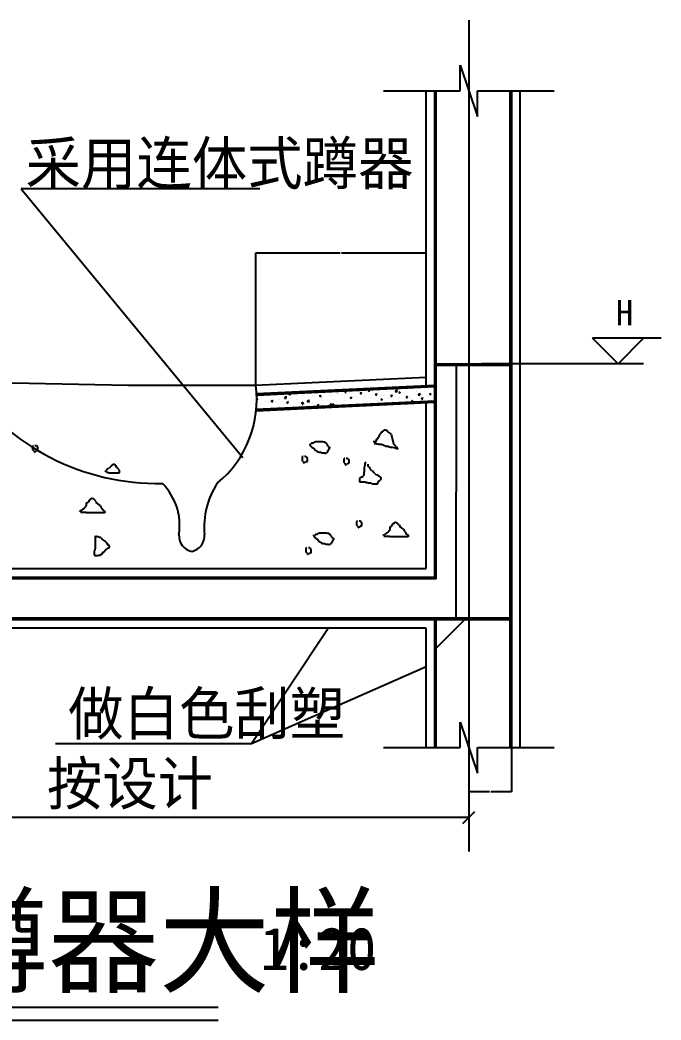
# Model space of a CAD drawing. Header units: metres. Extents: x -1619 to 1651, y 251 to 2895.
# Drawn here: x 147 to 1651, y 251 to 2596 of the extents above; entities that cross this region are included whole.
import ezdxf

# ---------------------------------------------------------------- set-up
doc = ezdxf.new("R2010")
doc.units = ezdxf.units.M
for name, color, linetype in [('DOTE', 1, 'Continuous'), ('PUB_DIM', 3, 'Continuous'), ('PUB_TEXT', 7, 'Continuous'), ('PUB_WALL', 255, 'Continuous'), ('S_FLOOR', 2, 'Continuous'), ('S_SURFACE', 6, 'Continuous'), ('S_WALL', 255, 'Continuous')]:
    doc.layers.add(name, color=color, linetype=linetype)
doc.dimstyles.get("Standard").update_dxf_attribs({"dimtxt": 2.5, "dimasz": 2.5, "dimexe": 1.25, "dimexo": 0.625, "dimtad": 1, "dimcen": 2.5, "dimazin": 3, "dimtfac": 1, "dimtmove": 0, "dimatfit": 3})

# ---------------------------------------------------------------- blocks, each defined once
blk = doc.blocks.new('_DIMX')
blk.add_lwpolyline([(-70, -70), (70, 70)])
blk = doc.blocks.new('*D2')
for p, q in [((1170, 1790), (1170, 1490)), ((1169.75, 1490), (1169.5, 1490)), ((1170, 1190), (1170, 1490)), ((1170, 1490), (1170, 1490)), ((1170.25, 1490), (1170.5, 1490))]:
    blk.add_line(p, q)
at = {"layer": 'Defpoints'}
for p in [(1170, 1790), (1170, 1490), (1170, 1190)]:
    blk.add_point(p, dxfattribs=at)
at = {"layer": 'PUB_DIM', "insert": (1170, 1491.125), "char_height": 1, "attachment_point": 5}
blk.add_mtext('按设计', dxfattribs=at)
blk = doc.blocks.new('*D4')
for p, q in [((1200, 916.13), (1200, 786.13)), ((1300, 916.13), (1300, 786.13)), ((1248.5, 786.13), (1199.75, 786.13)), ((1300.25, 786.13), (1251.5, 786.13))]:
    blk.add_line(p, q)
at = {"layer": 'Defpoints'}
for p in [(1200, 916.13), (1300, 916.13), (1300, 786.13)]:
    blk.add_point(p, dxfattribs=at)
at = {"layer": 'PUB_DIM', "insert": (1250, 786.13), "char_height": 1, "attachment_point": 5}
blk.add_mtext('100', dxfattribs=at)
blk = doc.blocks.new('*D6')
for p, q in [((700, 1740), (700, 2050.02)), ((700.25, 2050.02), (898.5, 2050.02)), ((901.5, 2050.02), (1099.75, 2050.02)), ((1100, 1740), (1100, 2050.02))]:
    blk.add_line(p, q)
at = {"layer": 'Defpoints'}
for p in [(700, 2050.02), (700, 1740), (1100, 1740)]:
    blk.add_point(p, dxfattribs=at)
at = {"layer": 'PUB_DIM', "insert": (900, 2050.02), "char_height": 1, "attachment_point": 5}
blk.add_mtext('300', dxfattribs=at)

msp = doc.modelspace()

# ---------------------------------------------------------------- hatches: boundary and pattern name
at = {"layer": 'S_SURFACE'}
h = msp.add_hatch(dxfattribs=at)
h.set_pattern_fill('ANSI31', scale=300)
h.paths.add_polyline_path([(1297, 2430), (1220, 2430), (1220, 2370), (1200, 2430), (1200, 1790), (1297, 1790)])
h.paths.add_polyline_path([(1123, 1790), (1200, 1790), (1200, 2430), (1180, 2490), (1180, 2430), (1123, 2430)])
h.paths.add_polyline_path([(1123, 890), (1180, 890), (1180, 950), (1200, 890), (1200, 1190), (1123, 1190)])
h.paths.add_polyline_path([(1297, 1190), (1200, 1190), (1200, 890), (1220, 830), (1220, 890), (1297, 890)])

# ---------------------------------------------------------------- linework, layer by layer
msp.add_line((1199.8, 726.13), (-639.8, 726.13))
for points in [[(-38.29, 281.71), (611.84, 281.71)], [(-38.29, 251.43), (611.84, 251.43)]]:
    msp.add_lwpolyline(points)
at = {"layer": 'DOTE'}
msp.add_line((1200, 2596.13), (1200, 646.13), dxfattribs=at)
at = {"layer": 'PUB_DIM'}
for p, q in [((1650.86, 1850), (1490, 1850)), ((1550, 1790), (1490, 1850)), ((1610, 1850), (1550, 1790)), ((1610, 1790), (1230, 1790))]:
    msp.add_line(p, q, dxfattribs=at)
at = {"layer": 'PUB_WALL'}
for points in [[(1123.5, 1790), (1123.5, 2430)], [(1296.5, 2430), (1296.5, 1790)], [(-936.46, 1286.5), (-696.5, 1286.5), (-696.5, 1736.5), (-583.5, 1736.5), (-583.5, 1286.5), (1123.5, 1286.5), (1123.5, 1786.5), (1296.5, 1786.5), (1296.5, 1193.5), (-936.46, 1193.5)], [(702.06, 1716.59), (1120.17, 1736.5)], [(700.78, 1683.5), (1119.83, 1703.45)], [(1123.5, 890), (1123.5, 1190)], [(1296.5, 1190), (1296.5, 890)]]:
    msp.add_lwpolyline(points, dxfattribs=at)
at = {"layer": 'S_FLOOR'}
for p, q in [((1120, 1290), (1120, 1790)), ((1120, 1790), (1300, 1790)), ((1300, 1790), (1300, 1190)), ((701.89, 1720.09), (1120, 1740)), ((700.95, 1680), (1120, 1699.95)), ((-580, 1290), (1120, 1290)), ((1300, 1190), (-700, 1190))]:
    msp.add_line(p, q, dxfattribs=at)
at = {"layer": 'S_SURFACE'}
for p, q in [((1180, 2430), (1180, 2490)), ((1180, 2490), (1220, 2370)), ((1000, 2430), (1180, 2430)), ((1100, 1759.07), (1100, 2430)), ((1220, 2370), (1220, 2430)), ((1220, 2430), (1400, 2430)), ((1320, 2430), (1320, 890)), ((150, 2200), (670, 1570)), ((710, 2200), (150, 2200)), ((-579.59, 1760), (400.41, 1740)), ((699.05, 1739.98), (1100, 1759.07)), ((400, 1740), (700, 1740)), ((1078.74, 1738.04), (1080.04, 1737.16)), ((1080.06, 1737.16), (1080.38, 1738.11)), ((1113.7, 1737.95), (1113.7, 1737.95)), ((1115.19, 1737.85), (1115.19, 1737.85)), ((705.18, 1715.69), (705.18, 1715.69)), ((713.74, 1714.05), (713.74, 1714.05)), ((714.02, 1718.07), (716.63, 1720.79)), ((714.02, 1718.07), (718.47, 1717.38)), ((718.49, 1717.38), (718.08, 1720.86)), ((726.26, 1715.7), (726.26, 1715.7)), ((730.44, 1718.89), (730.44, 1718.89)), ((742.32, 1721.38), (742.32, 1721.38)), ((745.2, 1718.19), (745.2, 1718.19)), ((756.4, 1722.64), (756.4, 1722.64)), ((767.38, 1709.8), (771.28, 1713.85)), ((769.01, 1720.25), (769.01, 1720.25)), ((771.85, 1709.11), (771.3, 1713.86)), ((776.78, 1722.35), (776.78, 1722.35)), ((777.96, 1718.6), (781.46, 1719.94)), ((777.96, 1718.6), (780.45, 1716.92)), ((780.47, 1716.92), (781.48, 1719.95)), ((789.29, 1724), (789.29, 1724)), ((795.7, 1719.12), (795.7, 1719.12)), ((806.72, 1712.72), (806.72, 1712.72)), ((811.85, 1724.71), (811.85, 1724.71)), ((812.72, 1715.66), (812.72, 1715.66)), ((822.39, 1717.99), (822.39, 1717.99)), ((832.69, 1716.46), (832.69, 1716.46)), ((838.54, 1723.58), (838.54, 1723.58)), ((839.17, 1712.58), (839.17, 1712.58)), ((841.87, 1720.66), (841.87, 1720.66)), ((849.08, 1716.86), (849.08, 1716.86)), ((849.82, 1714.59), (853.32, 1715.94)), ((849.82, 1714.59), (852.3, 1712.91)), ((852.32, 1712.92), (853.34, 1715.94)), ((858.11, 1715.07), (858.11, 1715.07)), ((858.37, 1719.98), (858.37, 1719.98)), ((865.23, 1722.45), (865.23, 1722.45)), ((871.03, 1725.67), (871.03, 1725.67)), ((873.54, 1727.02), (874.63, 1728.32)), ((873.54, 1727.02), (876.53, 1726.76)), ((875.77, 1715.74), (875.77, 1715.74)), ((876.55, 1726.77), (876.25, 1728.39)), ((883.01, 1714.69), (883.01, 1714.69)), ((883.62, 1723.19), (883.62, 1723.19)), ((889.68, 1719.23), (889.68, 1719.23)), ((891.92, 1721.33), (891.92, 1721.33)), ((894.02, 1729.24), (894.32, 1729.04)), ((894.34, 1729.05), (894.41, 1729.26)), ((902.2, 1720.87), (902.2, 1720.87)), ((902.46, 1714.61), (902.46, 1714.61)), ((909.4, 1723.89), (911.82, 1726.76)), ((909.4, 1723.89), (912.39, 1723.63)), ((909.59, 1726.93), (909.59, 1726.93)), ((912.41, 1723.63), (911.84, 1726.76)), ((912.17, 1719.69), (912.17, 1719.69)), ((918.61, 1720.2), (918.61, 1720.2)), ((921.14, 1723.37), (921.14, 1723.37)), ((921.67, 1710.59), (925.17, 1711.93)), ((924.18, 1708.92), (925.19, 1711.94)), ((929.16, 1713.48), (929.16, 1713.48)), ((934.65, 1713.81), (934.65, 1713.81)), ((935.26, 1730.45), (935.26, 1730.45)), ((941.33, 1724.7), (941.33, 1724.7)), ((945.27, 1720.75), (947.68, 1723.62)), ((945.27, 1720.75), (948.26, 1720.49)), ((945.3, 1719.07), (945.3, 1719.07)), ((948.28, 1720.49), (947.7, 1723.63)), ((952.72, 1727.52), (952.72, 1727.52)), ((955.85, 1712.35), (955.85, 1712.35)), ((959.91, 1717.01), (959.91, 1717.01)), ((963.68, 1726.71), (967.19, 1728.06)), ((963.68, 1726.71), (966.17, 1725.04)), ((965.23, 1729.17), (965.23, 1729.17)), ((966.19, 1725.04), (967.21, 1728.06)), ((970.49, 1729.7), (970.49, 1729.7)), ((971.02, 1711.94), (971.02, 1711.94)), ((972, 1717.94), (972, 1717.94)), ((977.24, 1733.2), (978.65, 1732.98)), ((978.67, 1732.99), (978.63, 1733.27)), ((981.13, 1717.61), (983.54, 1720.48)), ((981.13, 1717.61), (984.12, 1717.35)), ((984.14, 1717.36), (983.56, 1720.49)), ((984.17, 1731.66), (984.17, 1731.66)), ((985.88, 1720.76), (985.88, 1720.76)), ((989.59, 1712.21), (989.59, 1712.21)), ((998.69, 1716.81), (998.69, 1716.81)), ((1002.59, 1716.1), (1002.59, 1716.1)), ((1011.55, 1724.28), (1011.55, 1724.28)), ((1015.11, 1717.75), (1015.11, 1717.75)), ((1016.99, 1714.47), (1019.4, 1717.35)), ((1016.99, 1714.47), (1019.98, 1714.21)), ((1018.75, 1717.21), (1018.75, 1717.21)), ((1020, 1714.22), (1019.42, 1717.35)), ((1025.38, 1715.69), (1025.38, 1715.69)), ((1027.56, 1725.4), (1031.46, 1729.46)), ((1027.56, 1725.4), (1032.01, 1724.71)), ((1032.03, 1724.71), (1031.48, 1729.46)), ((1034.05, 1720.24), (1034.05, 1720.24)), ((1035.54, 1722.71), (1039.04, 1724.05)), ((1035.54, 1722.71), (1038.03, 1721.03)), ((1036.81, 1727.48), (1036.81, 1727.48)), ((1038.05, 1721.04), (1039.06, 1724.06)), ((1047.91, 1722.22), (1047.91, 1722.22)), ((1052.07, 1714.56), (1052.07, 1714.56)), ((1052.86, 1711.34), (1055.27, 1714.21)), ((1055.87, 1711.08), (1055.29, 1714.21)), ((1062.17, 1714.59), (1062.17, 1714.59)), ((1062.77, 1731.23), (1062.77, 1731.23)), ((1065.62, 1724.4), (1065.62, 1724.4)), ((1077.07, 1727.22), (1077.07, 1727.22)), ((1078.14, 1726.05), (1078.14, 1726.05)), ((1078.76, 1713.43), (1078.76, 1713.43)), ((1080.92, 1717.12), (1084.82, 1721.18)), ((1080.92, 1717.12), (1085.37, 1716.43)), ((1085.39, 1716.43), (1084.84, 1721.18)), ((1087.84, 1718.11), (1087.84, 1718.11)), ((1088.45, 1734.75), (1088.45, 1734.75)), ((1097.08, 1728.54), (1097.08, 1728.54)), ((1105.45, 1712.3), (1105.45, 1712.3)), ((1106.23, 1732.23), (1106.23, 1732.23)), ((1107.4, 1718.71), (1110.9, 1720.05)), ((1107.4, 1718.71), (1109.88, 1717.03)), ((1109.9, 1717.03), (1110.92, 1720.06)), ((1113.09, 1721.31), (1113.09, 1721.31)), ((1115.5, 1712.98), (1115.5, 1712.98)), ((702.28, 1706.43), (703.57, 1707.98)), ((702.28, 1705.01), (704.15, 1704.84)), ((704.17, 1704.85), (703.59, 1707.98)), ((704.57, 1699.04), (704.57, 1699.04)), ((713.11, 1695.98), (713.11, 1695.98)), ((721.83, 1702.68), (721.83, 1702.68)), ((725.24, 1700.64), (725.24, 1700.64)), ((729.83, 1702.25), (729.83, 1702.25)), ((732.04, 1698.47), (732.04, 1698.47)), ((735.95, 1702.47), (739.45, 1703.81)), ((735.95, 1702.47), (738.44, 1700.79)), ((737.03, 1701.97), (739.44, 1704.84)), ((737.03, 1701.97), (740.02, 1701.7)), ((737.22, 1689.66), (737.22, 1689.66)), ((738.46, 1700.8), (739.47, 1703.82)), ((740.04, 1701.71), (739.46, 1704.84)), ((748.52, 1701.55), (748.52, 1701.55)), ((754.4, 1705.65), (754.4, 1705.65)), ((755.19, 1689.35), (755.19, 1689.35)), ((755.8, 1705.99), (755.8, 1705.99)), ((763.62, 1702.63), (763.62, 1702.63)), ((766.38, 1694.67), (766.38, 1694.67)), ((767.38, 1709.8), (771.83, 1709.11)), ((772.89, 1698.83), (775.3, 1701.7)), ((772.89, 1698.83), (775.88, 1698.57)), ((775.21, 1700.42), (775.21, 1700.42)), ((775.9, 1698.57), (775.32, 1701.71)), ((776.14, 1704.28), (776.14, 1704.28)), ((780.86, 1692.87), (780.86, 1692.87)), ((781.47, 1709.51), (781.47, 1709.51)), ((783.56, 1710.65), (783.56, 1710.65)), ((795.08, 1706.77), (795.08, 1706.77)), ((795.54, 1699.67), (795.54, 1699.67)), ((801.9, 1699.29), (801.9, 1699.29)), ((806.12, 1696.07), (806.12, 1696.07)), ((807.81, 1698.47), (811.31, 1699.81)), ((807.81, 1698.47), (810.29, 1696.79)), ((808.75, 1695.69), (811.16, 1698.56)), ((808.75, 1695.69), (811.74, 1695.43)), ((810.31, 1696.79), (811.33, 1699.82)), ((811.76, 1695.43), (811.18, 1698.57)), ((813.5, 1691.21), (813.5, 1691.21)), ((820.74, 1701.52), (824.64, 1705.58)), ((820.74, 1701.52), (825.19, 1700.83)), ((825.21, 1700.83), (824.66, 1705.58)), ((824.7, 1704.68), (824.7, 1704.68)), ((826.02, 1692.85), (826.02, 1692.85)), ((826.65, 1710.93), (826.65, 1710.93)), ((828.59, 1698.17), (828.59, 1698.17)), ((832.09, 1699.82), (832.09, 1699.82)), ((844.62, 1692.55), (847.03, 1695.42)), ((844.62, 1692.55), (847.6, 1692.29)), ((844.95, 1695.35), (844.95, 1695.35)), ((847.62, 1692.3), (847.05, 1695.43)), ((853.86, 1709.68), (853.86, 1709.68)), ((855.28, 1697.04), (855.28, 1697.04)), ((857.76, 1703.34), (857.76, 1703.34)), ((872.95, 1692.19), (872.95, 1692.19)), ((874.11, 1693.24), (878, 1697.3)), ((874.11, 1693.24), (878.55, 1692.55)), ((876.53, 1699.51), (876.53, 1699.51)), ((878.57, 1692.56), (878.02, 1697.3)), ((879.66, 1694.46), (883.16, 1695.81)), ((879.66, 1694.46), (882.15, 1692.78)), ((880.48, 1689.41), (882.89, 1692.29)), ((880.48, 1689.41), (883.47, 1689.15)), ((881.97, 1695.91), (881.97, 1695.91)), ((882.17, 1692.79), (883.18, 1695.81)), ((882.4, 1689.9), (882.4, 1689.9)), ((883.49, 1689.16), (882.91, 1692.29)), ((883.01, 1706.54), (883.01, 1706.54)), ((889.05, 1701.15), (889.05, 1701.15)), ((902.11, 1697.19), (902.11, 1697.19)), ((907.98, 1703.65), (907.98, 1703.65)), ((908.37, 1693.65), (908.37, 1693.65)), ((908.67, 1694.78), (908.67, 1694.78)), ((908.98, 1710.29), (908.98, 1710.29)), ((921.67, 1710.59), (924.16, 1708.91)), ((931.27, 1702.2), (931.27, 1702.2)), ((934.05, 1697.17), (934.05, 1697.17)), ((935.36, 1693.65), (935.36, 1693.65)), ((939.56, 1707.8), (939.56, 1707.8)), ((952.08, 1709.45), (952.08, 1709.45)), ((959.3, 1700.37), (959.3, 1700.37)), ((960.43, 1707.2), (960.43, 1707.2)), ((962.05, 1692.53), (962.05, 1692.53)), ((982.54, 1711.23), (982.54, 1711.23)), ((985.27, 1704.12), (985.27, 1704.12)), ((989.44, 1696.38), (989.44, 1696.38)), ((993.53, 1706.58), (997.03, 1707.93)), ((993.53, 1706.58), (996.02, 1704.91)), ((996.04, 1704.91), (997.05, 1707.93)), ((1001.96, 1698.03), (1001.96, 1698.03)), ((1009.23, 1710.1), (1009.23, 1710.1)), ((1010.94, 1707.64), (1010.94, 1707.64)), ((1020.89, 1700.52), (1020.89, 1700.52)), ((1035.92, 1708.97), (1035.92, 1708.97)), ((1036.2, 1710.84), (1036.2, 1710.84)), ((1052.47, 1704.68), (1052.47, 1704.68)), ((1052.86, 1711.34), (1055.85, 1711.07)), ((1061.56, 1697.94), (1061.56, 1697.94)), ((1062.61, 1707.84), (1062.61, 1707.84)), ((1064.99, 1706.33), (1064.99, 1706.33)), ((1065.39, 1702.58), (1068.89, 1703.92)), ((1065.39, 1702.58), (1067.87, 1700.9)), ((1067.89, 1700.91), (1068.91, 1703.93)), ((1083.92, 1708.82), (1083.92, 1708.82)), ((1087.23, 1701.46), (1087.23, 1701.46)), ((1088.72, 1708.2), (1091.13, 1711.07)), ((1088.72, 1708.2), (1091.71, 1707.94)), ((1089.3, 1706.72), (1089.3, 1706.72)), ((1091.73, 1707.94), (1091.15, 1711.08)), ((1100, 1310), (1100, 1698.75)), ((1104.16, 1702.39), (1104.16, 1702.39)), ((1112.49, 1704.66), (1112.49, 1704.66)), ((1115.99, 1705.59), (1115.99, 1705.59)), ((703.96, 1682.4), (703.96, 1682.4)), ((708.06, 1684.66), (708.06, 1684.66)), ((729.22, 1685.6), (729.22, 1685.6)), ((750.47, 1682.91), (750.47, 1682.91)), ((762.99, 1684.56), (762.99, 1684.56)), ((768.02, 1683.19), (769.3, 1683.68)), ((769.17, 1683.25), (769.32, 1683.69)), ((781.92, 1687.05), (781.92, 1687.05)), ((843.79, 1687.18), (843.79, 1687.18)), ((987.31, 1617.29), (989.55, 1620.65)), ((989.55, 1620.65), (991.79, 1625.13)), ((996.28, 1629.62), (991.79, 1625.13)), ((996.28, 1629.62), (997.4, 1631.86)), ((997.4, 1631.86), (999.64, 1632.98)), ((1001.89, 1635.22), (999.64, 1632.98)), ((1001.89, 1635.22), (1004.13, 1635.22)), ((1004.13, 1635.22), (1005.25, 1634.1)), ((1005.25, 1634.1), (1007.49, 1634.1)), ((1007.49, 1634.1), (1008.61, 1631.86)), ((1008.61, 1631.86), (1010.86, 1629.62)), ((1010.86, 1629.62), (1017.58, 1625.13)), ((1017.58, 1625.13), (1023.19, 1602.72)), ((177.7, 1597.97), (176.58, 1595.73)), ((176.58, 1595.73), (176.58, 1589.01)), ((178.82, 1597.97), (177.7, 1597.97)), ((185.55, 1597.97), (182.19, 1597.97)), ((185.55, 1596.85), (185.55, 1597.97)), ((186.67, 1596.85), (185.55, 1596.85)), ((187.79, 1595.73), (186.67, 1596.85)), ((188.92, 1593.49), (187.79, 1595.73)), ((826.98, 1602.72), (826.98, 1600.48)), ((826.98, 1600.48), (828.1, 1599.36)), ((828.1, 1599.36), (829.22, 1597.11)), ((829.22, 1597.11), (831.46, 1594.87)), ((834.82, 1603.84), (830.34, 1603.84)), ((830.34, 1603.84), (830.34, 1601.6)), ((831.46, 1594.87), (837.07, 1591.51)), ((834.82, 1603.84), (837.07, 1606.08)), ((839.31, 1606.08), (837.07, 1606.08)), ((840.43, 1607.2), (839.31, 1606.08)), ((857.25, 1607.2), (840.43, 1607.2)), ((860.61, 1606.08), (857.25, 1607.2)), ((862.85, 1606.08), (860.61, 1606.08)), ((863.98, 1603.84), (862.85, 1606.08)), ((866.22, 1603.84), (863.98, 1603.84)), ((866.22, 1602.72), (866.22, 1603.84)), ((867.34, 1601.6), (866.22, 1602.72)), ((867.34, 1600.48), (867.34, 1601.6)), ((867.34, 1600.48), (869.58, 1598.24)), ((869.58, 1597.11), (869.58, 1598.24)), ((869.58, 1597.11), (871.82, 1594.87)), ((872.95, 1594.87), (871.82, 1594.87)), ((872.95, 1594.87), (874.07, 1593.75)), ((977.22, 1609.44), (977.22, 1607.2)), ((977.22, 1607.2), (978.34, 1606.08)), ((978.34, 1606.08), (981.7, 1606.08)), ((982.83, 1602.72), (978.34, 1602.72)), ((978.34, 1602.72), (978.34, 1601.6)), ((981.7, 1606.08), (982.83, 1610.56)), ((982.83, 1610.56), (985.07, 1613.93)), ((983.95, 1601.6), (982.83, 1602.72)), ((987.31, 1601.6), (983.95, 1601.6)), ((985.07, 1613.93), (986.19, 1615.05)), ((986.19, 1615.05), (987.31, 1617.29)), ((988.43, 1600.48), (987.31, 1601.6)), ((996.28, 1600.48), (988.43, 1600.48)), ((997.4, 1599.36), (996.28, 1600.48)), ((1000.76, 1599.36), (997.4, 1599.36)), ((1000.76, 1599.36), (1007.49, 1595.99)), ((1011.98, 1595.99), (1007.49, 1595.99)), ((1013.1, 1594.87), (1011.98, 1595.99)), ((1016.46, 1593.75), (1013.1, 1594.87)), ((1029.92, 1595.99), (1023.19, 1602.72)), ((1029.92, 1595.99), (1032.16, 1591.51)), ((178.82, 1586.77), (176.58, 1589.01)), ((178.82, 1586.77), (178.82, 1585.64)), ((178.82, 1585.64), (179.95, 1584.52)), ((179.95, 1584.52), (179.95, 1583.4)), ((179.95, 1583.4), (181.07, 1583.4)), ((181.07, 1583.4), (182.19, 1584.52)), ((182.19, 1584.52), (184.43, 1584.52)), ((186.67, 1586.77), (184.43, 1584.52)), ((186.67, 1586.77), (188.92, 1586.77)), ((188.92, 1586.77), (188.92, 1593.49)), ((810.16, 1572.46), (809.04, 1570.22)), ((811.28, 1572.46), (810.16, 1572.46)), ((818.01, 1572.46), (814.64, 1572.46)), ((818.01, 1571.34), (818.01, 1572.46)), ((819.13, 1571.34), (818.01, 1571.34)), ((820.25, 1570.22), (819.13, 1571.34)), ((837.07, 1591.51), (840.43, 1587.03)), ((840.43, 1587.03), (843.79, 1585.91)), ((843.79, 1585.91), (844.92, 1583.66)), ((844.92, 1583.66), (847.16, 1583.66)), ((847.16, 1583.66), (849.4, 1582.54)), ((849.4, 1582.54), (852.76, 1582.54)), ((852.76, 1582.54), (856.13, 1581.42)), ((856.13, 1581.42), (861.73, 1581.42)), ((861.73, 1581.42), (862.85, 1580.3)), ((862.85, 1580.3), (865.1, 1580.3)), ((867.34, 1582.54), (865.1, 1580.3)), ((867.34, 1582.54), (869.58, 1583.66)), ((871.82, 1590.39), (869.58, 1585.91)), ((869.58, 1583.66), (869.58, 1585.91)), ((871.82, 1590.39), (872.95, 1591.51)), ((872.95, 1591.51), (874.07, 1591.51)), ((874.07, 1591.51), (874.07, 1593.75)), ((1020.95, 1593.75), (1016.46, 1593.75)), ((1025.43, 1592.63), (1020.95, 1593.75)), ((1028.8, 1591.51), (1025.43, 1592.63)), ((1031.04, 1591.51), (1028.8, 1591.51)), ((1033.28, 1590.39), (1031.04, 1591.51)), ((1032.16, 1591.51), (1034.4, 1590.39)), ((1034.4, 1590.39), (1033.28, 1590.39)), ((361.73, 1551.16), (356.12, 1545.56)), ((361.73, 1551.16), (363.97, 1552.28)), ((363.97, 1552.28), (365.09, 1554.52)), ((365.09, 1554.52), (369.58, 1554.52)), ((369.58, 1554.52), (369.58, 1553.4)), ((371.82, 1551.16), (369.58, 1553.4)), ((374.06, 1546.68), (371.82, 1551.16)), ((809.04, 1570.22), (809.04, 1563.49)), ((811.28, 1561.25), (809.04, 1563.49)), ((811.28, 1561.25), (811.28, 1560.13)), ((811.28, 1560.13), (812.4, 1559.01)), ((812.4, 1559.01), (812.4, 1557.89)), ((812.4, 1557.89), (813.52, 1557.89)), ((813.52, 1557.89), (814.64, 1559.01)), ((814.64, 1559.01), (816.88, 1559.01)), ((819.13, 1561.25), (816.88, 1559.01)), ((819.13, 1561.25), (821.37, 1561.25)), ((821.37, 1567.97), (820.25, 1570.22)), ((821.37, 1561.25), (821.37, 1567.97)), ((907.7, 1567.97), (906.58, 1565.73)), ((906.58, 1565.73), (906.58, 1559.01)), ((908.82, 1556.77), (906.58, 1559.01)), ((908.82, 1567.97), (907.7, 1567.97)), ((908.82, 1556.77), (908.82, 1555.64)), ((908.82, 1555.64), (909.95, 1554.52)), ((909.95, 1554.52), (909.95, 1553.4)), ((909.95, 1553.4), (911.07, 1553.4)), ((911.07, 1553.4), (912.19, 1554.52)), ((915.55, 1567.97), (912.19, 1567.97)), ((912.19, 1554.52), (914.43, 1554.52)), ((916.67, 1556.77), (914.43, 1554.52)), ((915.55, 1566.85), (915.55, 1567.97)), ((916.67, 1566.85), (915.55, 1566.85)), ((917.79, 1565.73), (916.67, 1566.85)), ((916.67, 1556.77), (918.92, 1556.77)), ((918.92, 1563.49), (917.79, 1565.73)), ((918.92, 1556.77), (918.92, 1563.49)), ((955.92, 1551.16), (954.79, 1548.92)), ((954.79, 1548.92), (954.79, 1537.71)), ((957.04, 1557.89), (955.92, 1555.64)), ((955.92, 1555.64), (955.92, 1551.16)), ((957.04, 1557.89), (959.28, 1560.13)), ((963.76, 1548.92), (963.76, 1554.52)), ((964.89, 1548.92), (963.76, 1548.92)), ((966.01, 1547.8), (964.89, 1548.92)), ((966.01, 1546.68), (966.01, 1547.8)), ((348.28, 1537.71), (347.16, 1538.83)), ((348.28, 1536.59), (348.28, 1537.71)), ((349.4, 1536.59), (348.28, 1536.59)), ((350.52, 1535.47), (349.4, 1536.59)), ((350.52, 1541.07), (351.64, 1543.32)), ((350.52, 1539.95), (350.52, 1541.07)), ((352.76, 1535.47), (350.52, 1535.47)), ((351.64, 1543.32), (352.76, 1544.44)), ((352.76, 1544.44), (356.12, 1545.56)), ((353.88, 1534.35), (352.76, 1535.47)), ((356.12, 1533.23), (353.88, 1534.35)), ((379.67, 1533.23), (356.12, 1533.23)), ((378.55, 1542.2), (374.06, 1546.68)), ((378.55, 1542.2), (378.55, 1541.07)), ((378.55, 1541.07), (379.67, 1539.95)), ((379.67, 1539.95), (379.67, 1533.23)), ((948.07, 1524.26), (946.95, 1523.14)), ((950.31, 1524.26), (948.07, 1524.26)), ((950.31, 1525.38), (952.55, 1527.62)), ((950.31, 1525.38), (950.31, 1524.26)), ((953.67, 1530.99), (952.55, 1528.75)), ((952.55, 1528.75), (952.55, 1527.62)), ((954.79, 1537.71), (953.67, 1535.47)), ((953.67, 1535.47), (953.67, 1530.99)), ((967.13, 1546.68), (966.01, 1546.68)), ((968.25, 1544.44), (967.13, 1546.68)), ((968.25, 1543.32), (968.25, 1544.44)), ((968.25, 1543.32), (970.49, 1541.07)), ((972.73, 1539.95), (970.49, 1541.07)), ((972.73, 1539.95), (974.98, 1537.71)), ((976.1, 1537.71), (974.98, 1537.71)), ((976.1, 1535.47), (976.1, 1537.71)), ((977.22, 1535.47), (976.1, 1535.47)), ((978.34, 1533.23), (977.22, 1535.47)), ((980.58, 1532.11), (978.34, 1533.23)), ((980.58, 1532.11), (982.83, 1529.87)), ((986.19, 1528.75), (982.83, 1529.87)), ((989.55, 1526.5), (986.19, 1528.75)), ((991.79, 1525.38), (989.55, 1526.5)), ((992.92, 1523.14), (991.79, 1525.38)), ((944.7, 1522.02), (943.58, 1520.9)), ((943.58, 1520.9), (943.58, 1513.05)), ((943.58, 1513.05), (957.04, 1513.05)), ((945.82, 1522.02), (944.7, 1522.02)), ((946.95, 1523.14), (945.82, 1523.14)), ((945.82, 1523.14), (945.82, 1522.02)), ((957.04, 1513.05), (959.28, 1511.93)), ((959.28, 1511.93), (962.64, 1511.93)), ((962.64, 1511.93), (964.89, 1510.81)), ((964.89, 1510.81), (970.49, 1510.81)), ((970.49, 1510.81), (971.61, 1509.69)), ((971.61, 1509.69), (974.98, 1508.57)), ((974.98, 1508.57), (986.19, 1508.57)), ((988.43, 1514.18), (986.19, 1511.93)), ((986.19, 1508.57), (986.19, 1511.93)), ((988.43, 1514.18), (990.67, 1515.3)), ((990.67, 1515.3), (990.67, 1517.54)), ((990.67, 1517.54), (992.92, 1517.54)), ((994.04, 1523.14), (992.92, 1523.14)), ((994.04, 1519.78), (992.92, 1518.66)), ((992.92, 1517.54), (992.92, 1518.66)), ((994.04, 1519.78), (994.04, 1523.14)), ((297.82, 1451.41), (302.31, 1455.89)), ((302.31, 1455.89), (303.43, 1458.14)), ((303.43, 1463.74), (305.67, 1464.86)), ((303.43, 1458.14), (303.43, 1463.74)), ((309.03, 1468.22), (305.67, 1464.86)), ((309.03, 1468.22), (310.15, 1470.46)), ((310.15, 1470.46), (312.4, 1472.71)), ((312.4, 1472.71), (313.52, 1472.71)), ((313.52, 1472.71), (313.52, 1473.83)), ((313.52, 1473.83), (314.64, 1473.83)), ((314.64, 1473.83), (314.64, 1474.95)), ((314.64, 1474.95), (316.88, 1474.95)), ((316.88, 1474.95), (318, 1473.83)), ((318, 1473.83), (320.25, 1472.71)), ((324.73, 1468.22), (320.25, 1472.71)), ((324.73, 1468.22), (325.85, 1464.86)), ((334.82, 1458.14), (325.85, 1464.86)), ((334.82, 1458.14), (337.06, 1453.65)), ((287.73, 1444.69), (289.97, 1445.81)), ((287.73, 1443.57), (287.73, 1444.69)), ((301.19, 1441.32), (288.85, 1441.32)), ((289.97, 1445.81), (291.09, 1446.93)), ((297.82, 1451.41), (291.09, 1446.93)), ((303.43, 1440.2), (301.19, 1441.32)), ((346.03, 1440.2), (303.43, 1440.2)), ((339.31, 1451.41), (337.06, 1453.65)), ((339.31, 1451.41), (339.31, 1450.29)), ((339.31, 1450.29), (340.43, 1449.17)), ((340.43, 1449.17), (341.55, 1446.93)), ((341.55, 1446.93), (343.79, 1446.93)), ((343.79, 1446.93), (343.79, 1444.69)), ((343.79, 1444.69), (344.91, 1444.69)), ((344.91, 1444.69), (346.03, 1443.57)), ((346.03, 1443.57), (346.03, 1440.2)), ((937.98, 1421.15), (936.86, 1418.91)), ((936.86, 1418.91), (936.86, 1412.18)), ((939.1, 1409.94), (936.86, 1412.18)), ((939.1, 1421.15), (937.98, 1421.15)), ((939.1, 1409.94), (939.1, 1408.82)), ((939.1, 1408.82), (940.22, 1407.7)), ((940.22, 1407.7), (940.22, 1406.58)), ((941.34, 1406.58), (942.46, 1407.7)), ((945.82, 1421.15), (942.46, 1421.15)), ((942.46, 1407.7), (944.7, 1407.7)), ((946.95, 1409.94), (944.7, 1407.7)), ((945.82, 1420.03), (945.82, 1421.15)), ((946.95, 1420.03), (945.82, 1420.03)), ((948.07, 1418.91), (946.95, 1420.03)), ((946.95, 1409.94), (949.19, 1409.94)), ((949.19, 1416.67), (948.07, 1418.91)), ((949.19, 1409.94), (949.19, 1416.67)), ((1015.34, 1407.7), (1017.58, 1408.82)), ((1015.34, 1402.1), (1015.34, 1407.7)), ((1020.95, 1412.18), (1017.58, 1408.82)), ((1020.95, 1412.18), (1022.07, 1414.42)), ((1022.07, 1414.42), (1024.31, 1416.67)), ((1024.31, 1416.67), (1025.43, 1416.67)), ((1025.43, 1417.79), (1026.55, 1417.79)), ((1025.43, 1416.67), (1025.43, 1417.79)), ((1026.55, 1418.91), (1028.8, 1418.91)), ((1026.55, 1417.79), (1026.55, 1418.91)), ((1028.8, 1418.91), (1029.92, 1417.79)), ((1029.92, 1417.79), (1032.16, 1416.67)), ((1036.64, 1412.18), (1032.16, 1416.67)), ((1036.64, 1412.18), (1037.76, 1408.82)), ((1046.73, 1402.1), (1037.76, 1408.82)), ((323.61, 1386.4), (323.61, 1357.26)), ((325.85, 1385.28), (324.73, 1385.28)), ((328.09, 1384.16), (325.85, 1385.28)), ((331.46, 1384.16), (328.09, 1384.16)), ((332.58, 1383.04), (331.46, 1384.16)), ((835.95, 1388.65), (835.95, 1386.4)), ((835.95, 1386.4), (837.07, 1385.28)), ((837.07, 1385.28), (838.19, 1383.04)), ((839.31, 1389.77), (839.31, 1387.53)), ((843.79, 1389.77), (839.31, 1389.77)), ((843.79, 1389.77), (846.04, 1392.01)), ((848.28, 1392.01), (846.04, 1392.01)), ((849.4, 1393.13), (848.28, 1392.01)), ((866.22, 1393.13), (849.4, 1393.13)), ((869.58, 1392.01), (866.22, 1393.13)), ((871.82, 1392.01), (869.58, 1392.01)), ((872.95, 1389.77), (871.82, 1392.01)), ((875.19, 1389.77), (872.95, 1389.77)), ((875.19, 1388.65), (875.19, 1389.77)), ((876.31, 1387.53), (875.19, 1388.65)), ((876.31, 1386.4), (876.31, 1387.53)), ((876.31, 1386.4), (878.55, 1384.16)), ((878.55, 1383.04), (878.55, 1384.16)), ((940.22, 1406.58), (941.34, 1406.58)), ((999.64, 1388.65), (1001.89, 1389.77)), ((999.64, 1387.53), (999.64, 1388.65)), ((1013.1, 1385.28), (1000.76, 1385.28)), ((1001.89, 1389.77), (1003.01, 1390.89)), ((1009.73, 1395.37), (1003.01, 1390.89)), ((1009.73, 1395.37), (1014.22, 1399.85)), ((1015.34, 1384.16), (1013.1, 1385.28)), ((1014.22, 1399.85), (1015.34, 1402.1)), ((1057.95, 1384.16), (1015.34, 1384.16)), ((1046.73, 1402.1), (1048.98, 1397.61)), ((1051.22, 1395.37), (1048.98, 1397.61)), ((1051.22, 1395.37), (1051.22, 1394.25)), ((1051.22, 1394.25), (1052.34, 1393.13)), ((1052.34, 1393.13), (1053.46, 1390.89)), ((1053.46, 1390.89), (1055.7, 1390.89)), ((1055.7, 1390.89), (1055.7, 1388.65)), ((1055.7, 1388.65), (1056.83, 1388.65)), ((1056.83, 1388.65), (1057.95, 1387.53)), ((1057.95, 1387.53), (1057.95, 1384.16)), ((337.06, 1383.04), (332.58, 1383.04)), ((337.06, 1380.8), (337.06, 1383.04)), ((338.19, 1380.8), (337.06, 1380.8)), ((338.19, 1380.8), (339.31, 1379.68)), ((340.43, 1377.44), (339.31, 1379.68)), ((341.55, 1377.44), (340.43, 1377.44)), ((341.55, 1377.44), (344.91, 1374.08)), ((347.16, 1374.08), (344.91, 1374.08)), ((348.28, 1372.96), (347.16, 1374.08)), ((348.28, 1372.96), (349.4, 1370.71)), ((351.64, 1368.47), (349.4, 1370.71)), ((353.88, 1365.11), (351.64, 1368.47)), ((356.12, 1363.99), (353.88, 1365.11)), ((357.25, 1361.75), (356.12, 1363.99)), ((357.25, 1359.51), (357.25, 1361.75)), ((838.19, 1383.04), (840.43, 1380.8)), ((840.43, 1380.8), (846.04, 1377.44)), ((846.04, 1377.44), (849.4, 1372.96)), ((849.4, 1372.96), (852.76, 1371.83)), ((852.76, 1371.83), (853.88, 1369.59)), ((853.88, 1369.59), (856.13, 1369.59)), ((856.13, 1369.59), (858.37, 1368.47)), ((858.37, 1368.47), (861.73, 1368.47)), ((861.73, 1368.47), (865.1, 1367.35)), ((865.1, 1367.35), (870.7, 1367.35)), ((870.7, 1367.35), (871.82, 1366.23)), ((871.82, 1366.23), (874.07, 1366.23)), ((876.31, 1368.47), (874.07, 1366.23)), ((876.31, 1368.47), (878.55, 1369.59)), ((878.55, 1383.04), (880.79, 1380.8)), ((880.79, 1376.32), (878.55, 1371.83)), ((878.55, 1369.59), (878.55, 1371.83)), ((881.92, 1380.8), (880.79, 1380.8)), ((880.79, 1376.32), (881.92, 1377.44)), ((881.92, 1380.8), (883.04, 1379.68)), ((881.92, 1377.44), (883.04, 1377.44)), ((883.04, 1377.44), (883.04, 1379.68)), ((322.49, 1352.78), (321.37, 1351.66)), ((321.37, 1351.66), (321.37, 1341.57)), ((321.37, 1341.57), (322.49, 1341.57)), ((323.61, 1357.26), (322.49, 1356.14)), ((322.49, 1356.14), (322.49, 1352.78)), ((322.49, 1341.57), (322.49, 1340.45)), ((322.49, 1340.45), (329.22, 1340.45)), ((329.22, 1340.45), (332.58, 1341.57)), ((332.58, 1341.57), (334.82, 1341.57)), ((339.31, 1343.81), (334.82, 1341.57)), ((341.55, 1346.06), (339.31, 1343.81)), ((341.55, 1348.3), (343.79, 1349.42)), ((341.55, 1346.06), (341.55, 1348.3)), ((343.79, 1349.42), (344.91, 1349.42)), ((346.03, 1351.66), (344.91, 1350.54)), ((344.91, 1349.42), (344.91, 1350.54)), ((346.03, 1351.66), (348.28, 1352.78)), ((348.28, 1352.78), (349.4, 1355.02)), ((351.64, 1357.26), (349.4, 1355.02)), ((351.64, 1357.26), (352.76, 1357.26)), ((352.76, 1358.38), (356.12, 1358.38)), ((352.76, 1357.26), (352.76, 1358.38)), ((356.12, 1359.51), (357.25, 1359.51)), ((356.12, 1358.38), (356.12, 1359.51)), ((819.13, 1358.38), (818.01, 1356.14)), ((818.01, 1356.14), (818.01, 1349.42)), ((820.25, 1347.18), (818.01, 1349.42)), ((820.25, 1358.38), (819.13, 1358.38)), ((820.25, 1347.18), (820.25, 1346.06)), ((820.25, 1346.06), (821.37, 1344.94)), ((821.37, 1344.94), (821.37, 1343.81)), ((821.37, 1343.81), (822.49, 1343.81)), ((822.49, 1343.81), (823.61, 1344.94)), ((826.98, 1358.38), (823.61, 1358.38)), ((823.61, 1344.94), (825.85, 1344.94)), ((828.1, 1347.18), (825.85, 1344.94)), ((826.98, 1357.26), (826.98, 1358.38)), ((828.1, 1357.26), (826.98, 1357.26)), ((829.22, 1356.14), (828.1, 1357.26)), ((828.1, 1347.18), (830.34, 1347.18)), ((830.34, 1353.9), (829.22, 1356.14)), ((830.34, 1347.18), (830.34, 1353.9)), ((-560, 1310), (1100, 1310)), ((1100, 1170), (-720, 1170)), ((690, 900), (870, 1170)), ((1100, 890), (1100, 1170)), ((690, 900), (1100, 1080)), ((1180, 890), (1180, 950)), ((1180, 950), (1220, 830)), ((230, 900), (690, 900)), ((1000, 890), (1180, 890)), ((1220, 830), (1220, 890)), ((1220, 890), (1400, 890))]:
    msp.add_line(p, q, dxfattribs=at)
at = {"layer": 'S_WALL'}
for p, q in [((1120, 1790), (1120, 2430)), ((1300, 2430), (1300, 1790)), ((1120, 890), (1120, 1190)), ((1300, 1190), (1300, 890))]:
    msp.add_line(p, q, dxfattribs=at)
for centre, radius, start, end in [((469.21, 2058.53), 548.92, 214.47, 271.23), ((447.95, 1706.02), 254.33, 309.58, 7.68), ((381.01, 1410.97), 140.57, 351.42, 44.64), ((765, 1407.5), 185.83, 146.52, 185.4), ((557.84, 1387.13), 37.95, 175.66, 258.08), ((542.16, 1387.13), 37.95, 281.92, 4.34)]:
    msp.add_arc(centre, radius, start, end, dxfattribs=at)

# ---------------------------------------------------------------- block references
at = {"xscale": 0.2, "yscale": 0.2, "zscale": 0.2}
msp.add_blockref('_DIMX', (1200, 726.13), dxfattribs=at)

# ---------------------------------------------------------------- texts
at = {"layer": 'PUB_DIM'}
msp.add_text('H', height=60, dxfattribs=at).set_placement((1544.86, 1880))
at = {"layer": 'PUB_TEXT'}
for s, height, p in [('采用连体式蹲器', 100, (160.18, 2210.3)), ('做白色刮塑', 100, (260, 920)), ('按设计', 100, (210.08, 756.13)), ('蹲器大样', 200, (-46.75, 336.37)), ('1:20', 100, (710.58, 368.8))]:
    msp.add_text(s, height=height, dxfattribs=at).set_placement(p)

# ---------------------------------------------------------------- dimensions: what is measured, and where the dimension line sits
at = {"layer": 'PUB_DIM'}
for base, p1, p2, text, picture, middle in [((700, 2050.02), (700, 1740), (1100, 1740), '300', '*D6', (900, 2050.02)), ((1170, 1490), (1170, 1190), (1170, 1790), '按设计', '*D2', (1170, 1491.125))]:
    dim = msp.add_linear_dim(base=base, p1=p1, p2=p2, text=text, dimstyle='Standard', dxfattribs=at)
    dim.commit()
    dim.dimension.update_dxf_attribs({"geometry": picture, "text_midpoint": middle})
dim = msp.add_linear_dim(base=(1300, 786.13), p1=(1300, 916.13), p2=(1200, 916.13), dimstyle='Standard', dxfattribs=at)
dim.commit()
dim.dimension.update_dxf_attribs({"geometry": '*D4', "text_midpoint": (1250, 786.13)})

doc.saveas('drawing.dxf')
